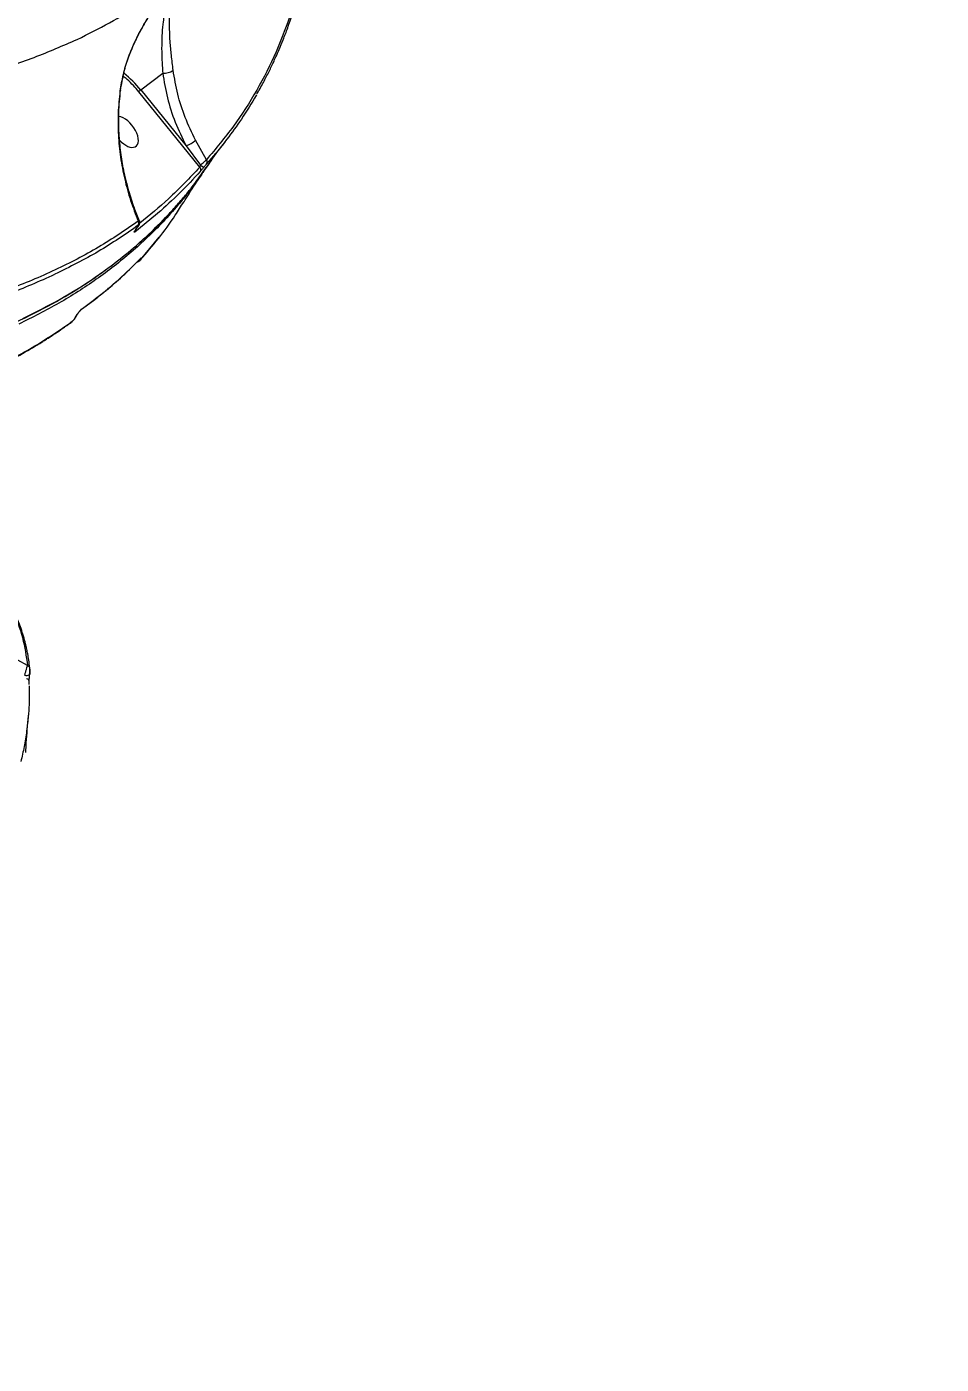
# Model space of a CAD drawing. Header units: millimetres. Extents: x -5609 to 5139, y -3980 to 3221.
# Drawn here: x 2403.7 to 2638.7, y 311 to 654.7 of the extents above; entities that cross this region are included whole.
import ezdxf

# ---------------------------------------------------------------- set-up
doc = ezdxf.new("R2010")
doc.units = ezdxf.units.MM
doc.layers.add('DIKOM_ОБЪЕКТ', color=7, linetype='Continuous')
doc.layers.add('DIKOM_РАЗМЕР_ОБЪЕКТА', color=7, linetype='Continuous')
doc.styles.add('style1', font='arial.ttf', dxfattribs={"width": 0.8})
doc.dimstyles.new('1-50', dxfattribs={"dimtxt": 300, "dimasz": 200, "dimexe": 100, "dimexo": 0, "dimgap": 100, "dimtad": 1, "dimtxsty": 'style1', "dimcen": 200, "dimclrd": 7, "dimclre": 7, "dimclrt": 7, "dimadec": 1, "dimazin": 2, "dimtfac": 1, "dimtmove": 0, "dimatfit": 2, "dimfxl": 0, "dimlwd": 25, "dimlwe": 18, "dimarcsym": 0})

# ---------------------------------------------------------------- blocks, each defined once
blk = doc.blocks.new('A$Cc336a1e3')
at = {"color": 7, "linetype": 'Continuous', "lineweight": 15}
for p, q in [((5253.15, 1911.39), (5258.78, 1915.73)), ((5253.15, 1911.39), (5264.77, 1897.04)), ((5268.31, 1891.57), (5252.61, 1910.95)), ((5270.03, 1893.47), (5267.22, 1898.46)), ((5264.77, 1897.04), (5268.51, 1892.1)), ((5251.83, 1875.51), (5252.37, 1876.21)), ((5251.9, 1875.58), (5252.44, 1876.29)), ((5253.07, 1867.75), (5257.83, 1873.58)), ((5252.93, 1867.55), (5252.97, 1867.59)), ((5252.96, 1867.59), (5253.08, 1867.73)), ((5236.38, 1852.96), (5236.83, 1853.7)), ((5236.46, 1853.06), (5236.91, 1853.8)), ((5224.05, 1763.46), (5221.58, 1764.86)), ((5224.58, 1761.1), (5224.56, 1761.05)), ((5224.42, 1758.59), (5224.44, 1759.49))]:
    blk.add_line(p, q, dxfattribs=at)
at = {"color": 8, "linetype": 'Continuous', "lineweight": 15}
blk.add_line((5235.11, 1851.61), (5235.02, 1851.59), dxfattribs=at)
at = {"color": 8, "linetype": 'Continuous', "lineweight": 15, "flags": 128}
for points in [[(5247.94, 1911.25), (5247.94, 1911.24), (5247.89, 1911.17), (5247.78, 1911.12)], [(5251.83, 1875.51), (5251.88, 1875.56), (5251.9, 1875.58)], [(5252.37, 1876.21), (5252.43, 1876.27), (5252.44, 1876.29)], [(5236.83, 1853.7), (5236.89, 1853.76), (5236.91, 1853.8)]]:
    blk.add_lwpolyline(points, dxfattribs=at)
at = {"color": 7, "linetype": 'Continuous', "lineweight": 15, "flags": 128}
for points in [[(5236.46, 1853.06), (5236.44, 1853.02), (5236.38, 1852.96)], [(5235.34, 1851.72), (5235.24, 1851.66), (5235.24, 1851.66)]]:
    blk.add_lwpolyline(points, dxfattribs=at)
at = {"color": 8, "linetype": 'Continuous', "lineweight": 15}
for centre, radius, start, end in [((5231.24, 1893.76), 28.11, 38.8188, 51.3466), ((5252.49, 1868.34), 0.746, 277.5634, 320.5094), ((5252.38, 1868.51), 0.797, 301.5212, 327.813), ((5234.89, 1852.32), 0.751, 306.9881, 328.481), ((5223.81, 1762.95), 2.04, 254.236, 291.3776), ((5223.69, 1762.57), 0.956, 18.4054, 68.2366)]:
    blk.add_arc(centre, radius, start, end, dxfattribs=at)
at = {"color": 7, "linetype": 'Continuous', "lineweight": 15}
for centre, radius, start, end in [((5259.17, 1919.69), 3.97, 264.4015, 305.2798), ((5259.6, 1903), 10.58, 127.5833, 131.3303), ((5261.51, 1905.46), 9.03, 291.1585, 309.1722), ((5269.94, 1893.53), 2.02, 225.2107, 253.9217), ((5269.31, 1892.92), 0.905, 325.3912, 37.2082), ((5251.7, 1877.15), 0.966, 325.6751, 33.7948), ((5223.58, 1759.2), 0.904, 356.7059, 77.9187), ((5223.74, 1762.6), 0.903, 354.639, 18.0548)]:
    blk.add_arc(centre, radius, start, end, dxfattribs=at)
for start_param, end_param in [(3.028672, 5.808918), (1.750822, 3.028672)]:
    blk.add_ellipse((5249.09, 1900.63), major_axis=(-2.83, 3.71), ratio=0.527549, start_param=start_param, end_param=end_param, dxfattribs=at)
for points, knots in [([(4984.9, 1945.39), (4987.94, 1944.19), (4994.16, 1941.73), (5003.31, 1938.32), (5012.62, 1935), (5021.46, 1932.02), (5030.71, 1929.06), (5039.78, 1926.33), (5049.12, 1923.7), (5057.52, 1921.5), (5065.07, 1919.65), (5071.74, 1918.12), (5078.25, 1916.72), (5084.7, 1915.43), (5091.21, 1914.23), (5098, 1913.08), (5105.11, 1912), (5112.52, 1911.02), (5119.76, 1910.2), (5128.93, 1909.34), (5139.81, 1908.64), (5152.31, 1908.33), (5164.42, 1908.53), (5176.13, 1909.24), (5188.41, 1910.58), (5201.06, 1912.69), (5213.86, 1915.78), (5225.88, 1919.6), (5233.18, 1922.8), (5236.82, 1924.39)], [0, 0, 0, 0, 0.030637, 0.062753, 0.092642, 0.125146, 0.152796, 0.18737, 0.218474, 0.249606, 0.274966, 0.297883, 0.320132, 0.344341, 0.367093, 0.39061, 0.418357, 0.445415, 0.473262, 0.5, 0.550099, 0.599906, 0.649621, 0.699395, 0.749371, 0.812175, 0.874747, 0.937631, 1, 1, 1, 1]), ([(5247.94, 1911.25), (5248.2, 1912.82), (5248.68, 1915.78), (5249.98, 1919.85), (5251.37, 1923.26), (5252.82, 1926.2), (5254.38, 1928.98), (5255.88, 1931.34), (5257.26, 1933.27), (5258.06, 1934.35), (5258.44, 1934.79), (5258.46, 1934.82)], [0, 0, 0, 0, 0.183085, 0.343828, 0.483719, 0.601003, 0.714136, 0.846219, 0.918857, 0.995411, 1, 1, 1, 1]), ([(5291.95, 1931.7), (5290.68, 1928.16), (5288.13, 1921.07), (5283.06, 1911.23), (5277.15, 1901.92), (5272.41, 1896.29), (5270.03, 1893.47)], [0, 0, 0, 0, 0.250341, 0.499996, 0.749652, 1, 1, 1, 1]), ([(5283, 1910.38), (5283.19, 1910.71), (5283.68, 1911.57), (5284.42, 1912.92), (5285.21, 1914.4), (5285.92, 1915.81), (5286.59, 1917.17), (5287.23, 1918.52), (5287.94, 1920.06), (5288.78, 1921.99), (5289.81, 1924.47), (5290.98, 1927.53), (5291.75, 1929.81), (5292.16, 1931.04)], [0, 0, 0, 0, 0.051752, 0.132967, 0.205698, 0.276254, 0.343419, 0.407192, 0.476066, 0.568586, 0.686687, 0.830449, 1, 1, 1, 1]), ([(5258.78, 1915.73), (5259.13, 1913.61), (5259.84, 1909.39), (5261.86, 1903.09), (5263.8, 1899.06), (5264.77, 1897.04)], [0, 0, 0, 0, 0.333461, 0.665598, 1, 1, 1, 1]), ([(5267.22, 1898.46), (5266.28, 1900.4), (5264.42, 1904.28), (5262.48, 1910.34), (5261.8, 1914.41), (5261.46, 1916.44)], [0, 0, 0, 0, 0.334627, 0.6665, 1, 1, 1, 1]), ([(5247.78, 1911.12), (5247.6, 1909.25), (5247.22, 1905.51), (5247.31, 1899.8), (5247.86, 1894.1), (5248.93, 1888.46), (5250.43, 1882.94), (5251.81, 1879.44), (5252.5, 1877.69)], [0, 0, 0, 0, 0.16694, 0.332835, 0.499706, 0.666989, 0.83313, 1, 1, 1, 1]), ([(5252.83, 1877.71), (5252.37, 1878.82), (5251.32, 1881.36), (5249.92, 1885.72), (5248.76, 1890.49), (5247.94, 1895.43), (5247.49, 1900.38), (5247.4, 1905.73), (5247.76, 1909.36), (5247.94, 1911.25)], [0, 0, 0, 0, 0.105709, 0.242209, 0.399862, 0.532933, 0.676946, 0.832079, 1, 1, 1, 1]), ([(5282.86, 1910.11), (5281.61, 1908), (5279.27, 1904.08), (5276.53, 1900.44), (5275.27, 1898.75)], [0, 0, 0, 0, 0.537512, 1, 1, 1, 1]), ([(4890.84, 1904.44), (4893.2, 1903.22), (4897.54, 1900.97), (4903.51, 1897.98), (4908.36, 1895.59), (4912.31, 1893.67), (4915.76, 1892.02), (4920.66, 1889.71), (4927.17, 1886.7), (4937.41, 1882.12), (4949.78, 1876.83), (4965.15, 1870.67), (4981.36, 1864.64), (4998.36, 1858.86), (5014.96, 1853.75), (5031.1, 1849.31), (5046.78, 1845.51), (5062.19, 1842.29), (5075.45, 1839.98), (5086.64, 1838.36), (5095.87, 1837.23), (5104.95, 1836.35), (5113.96, 1835.69), (5122.69, 1835.28), (5130.67, 1835.11), (5138.22, 1835.14), (5145.58, 1835.34), (5153.14, 1835.76), (5160.52, 1836.37), (5167.66, 1837.18), (5176.54, 1838.45), (5187, 1840.43), (5198.73, 1843.41), (5209.69, 1846.98), (5219.88, 1851.09), (5229.31, 1855.7), (5238.12, 1860.88), (5245.96, 1866.37), (5252.89, 1872.1), (5257.05, 1876.05), (5259.03, 1878.14), (5259.08, 1878.2)], [0, 0, 0, 0, 0.015546, 0.028661, 0.039297, 0.047455, 0.054642, 0.061955, 0.079635, 0.097435, 0.129222, 0.161009, 0.19885, 0.236692, 0.274542, 0.310754, 0.346896, 0.38302, 0.419145, 0.441854, 0.464562, 0.487271, 0.509981, 0.533227, 0.555009, 0.572979, 0.593858, 0.615167, 0.63604, 0.656687, 0.677336, 0.71519, 0.753045, 0.790902, 0.827068, 0.863293, 0.899439, 0.935582, 0.967389, 0.999199, 1, 1, 1, 1]), ([(5269.99, 1891.44), (5270.26, 1891.83), (5271.69, 1893.89), (5273.46, 1896.35), (5274.97, 1898.29), (5275.31, 1898.72)], [0, 0, 0, 0, 0.151337, 0.810872, 1, 1, 1, 1]), ([(5272.21, 1894.98), (5271.99, 1894.61), (5271.51, 1893.77), (5270.69, 1892.52), (5269.96, 1891.4), (5269.51, 1890.74), (5269.35, 1890.52)], [0, 0, 0, 0, 0.246653, 0.547958, 0.845956, 1, 1, 1, 1]), ([(5265.79, 1885.79), (5265.89, 1885.91), (5266.37, 1886.52), (5267.81, 1888.38), (5269.06, 1890.18), (5269.96, 1891.47)], [0, 0, 0, 0, 0.067601, 0.329358, 1, 1, 1, 1]), ([(5268.31, 1891.57), (5268.33, 1891.6), (5268.36, 1891.66), (5268.41, 1891.79), (5268.46, 1891.94), (5268.49, 1892.04), (5268.51, 1892.1)], [0, 0, 0, 0, 0.234679, 0.498752, 0.720687, 1, 1, 1, 1]), ([(5268.43, 1890.44), (5268.48, 1890.52), (5268.57, 1890.68), (5268.59, 1890.99), (5268.51, 1891.3), (5268.37, 1891.48), (5268.31, 1891.57)], [0, 0, 0, 0, 0.242789, 0.500021, 0.757237, 1, 1, 1, 1]), ([(5269.38, 1891.59), (5269.29, 1891.47), (5269.11, 1891.25), (5268.85, 1890.93), (5268.61, 1890.64), (5268.49, 1890.5), (5268.43, 1890.44)], [0, 0, 0, 0, 0.250301, 0.5001, 0.75011, 1, 1, 1, 1]), ([(5268.51, 1892.1), (5268.66, 1892.23), (5268.96, 1892.5), (5269.39, 1892.88), (5269.77, 1893.23), (5269.94, 1893.39), (5270.03, 1893.47)], [0, 0, 0, 0, 0.246869, 0.494789, 0.745899, 1, 1, 1, 1]), ([(5269.38, 1891.59), (5269.44, 1891.67), (5269.57, 1891.83), (5269.76, 1892.06), (5269.93, 1892.27), (5270.01, 1892.36), (5270.05, 1892.41)], [0, 0, 0, 0, 0.25061, 0.500304, 0.75017, 1, 1, 1, 1]), ([(5268.43, 1890.44), (5266.68, 1888.56), (5263.19, 1884.83), (5257.61, 1879.66), (5253.66, 1876.52), (5251.69, 1874.95)], [0, 0, 0, 0, 0.334784, 0.667725, 1, 1, 1, 1]), ([(5264.25, 1882.62), (5264.67, 1883.32), (5266.2, 1885.82), (5267.91, 1888.41), (5269.19, 1890.28), (5269.36, 1890.52)], [0, 0, 0, 0, 0.254623, 0.905272, 1, 1, 1, 1]), ([(5253.08, 1867.73), (5254.64, 1869.55), (5257.81, 1873.24), (5261.48, 1878.24), (5263.46, 1881.5), (5264.17, 1882.66)], [0, 0, 0, 0, 0.384965, 0.780449, 1, 1, 1, 1]), ([(5252.5, 1877.69), (5249.16, 1875.39), (5242.47, 1870.82), (5231.24, 1865), (5219.23, 1859.91), (5210.48, 1857.25), (5206.1, 1855.91)], [0, 0, 0, 0, 0.25038, 0.5, 0.74962, 1, 1, 1, 1]), ([(5252.44, 1876.29), (5252.53, 1876.41), (5252.7, 1876.65), (5252.86, 1877), (5252.93, 1877.36), (5252.85, 1877.6), (5252.82, 1877.72)], [0, 0, 0, 0, 0.261316, 0.515693, 0.764606, 1, 1, 1, 1]), ([(5252.5, 1876.61), (5249.15, 1874.29), (5242.48, 1869.69), (5234.86, 1865.91), (5231.07, 1864.02)], [0, 0, 0, 0, 0.501989, 1, 1, 1, 1]), ([(5251.69, 1874.95), (5251.61, 1874.9), (5251.5, 1874.82), (5251.44, 1874.83), (5251.44, 1874.89), (5251.48, 1874.99), (5251.56, 1875.13), (5251.68, 1875.3), (5251.78, 1875.44), (5251.83, 1875.51)], [0, 0, 0, 0, 0.250166, 0.375301, 0.500451, 0.625756, 0.750178, 0.875259, 1, 1, 1, 1]), ([(5251.78, 1875.44), (5251.79, 1875.45), (5251.81, 1875.48), (5251.86, 1875.54), (5251.9, 1875.58)], [0, 0, 0, 0, 0.244111, 1, 1, 1, 1]), ([(5252.5, 1876.61), (5252.55, 1876.64), (5252.62, 1876.68), (5252.64, 1876.66), (5252.64, 1876.62), (5252.61, 1876.55), (5252.53, 1876.43), (5252.44, 1876.3), (5252.37, 1876.21)], [0, 0, 0, 0, 0.250675, 0.37623, 0.501181, 0.625541, 0.751075, 1, 1, 1, 1]), ([(5238, 1855.11), (5238.67, 1855.59), (5239.93, 1856.5), (5241.64, 1857.81), (5243.05, 1858.92), (5244.16, 1859.82), (5245.25, 1860.74), (5246.58, 1861.88), (5248.35, 1863.46), (5250.5, 1865.48), (5251.99, 1867), (5252.8, 1867.83)], [0, 0, 0, 0, 0.120185, 0.230563, 0.320965, 0.391406, 0.446893, 0.538167, 0.660746, 0.814665, 1, 1, 1, 1]), ([(5238.15, 1855.26), (5239.97, 1856.61), (5243.6, 1859.3), (5248.58, 1863.58), (5251.56, 1866.58), (5253.06, 1868.08)], [0, 0, 0, 0, 0.332272, 0.665214, 1, 1, 1, 1]), ([(5252.17, 1867.22), (5252.24, 1867.22), (5252.42, 1867.23), (5252.67, 1867.33), (5252.83, 1867.47), (5252.89, 1867.53)], [0, 0, 0, 0, 0.258481, 0.676877, 1, 1, 1, 1]), ([(5252.89, 1867.53), (5252.9, 1867.53), (5252.91, 1867.54), (5252.92, 1867.55), (5252.93, 1867.55)], [0, 0, 0, 0, 0.49106, 1, 1, 1, 1]), ([(5253.08, 1867.73), (5253.05, 1867.7), (5252.99, 1867.64), (5252.97, 1867.64), (5252.99, 1867.72), (5253.04, 1867.82), (5253.07, 1867.87)], [0, 0, 0, 0, 0.251055, 0.501131, 0.750822, 1, 1, 1, 1]), ([(5253.06, 1868.08), (5253.1, 1868.12), (5253.17, 1868.2), (5253.21, 1868.18), (5253.18, 1868.08), (5253.1, 1867.94), (5253.07, 1867.87)], [0, 0, 0, 0, 0.250905, 0.50109, 0.750839, 1, 1, 1, 1]), ([(5206.03, 1854.8), (5210.44, 1856.13), (5219.22, 1858.77), (5227.13, 1862.28), (5231.07, 1864.02)], [0, 0, 0, 0, 0.501988, 1, 1, 1, 1]), ([(5236.38, 1852.96), (5236.32, 1852.86), (5236.22, 1852.71), (5236.07, 1852.51), (5235.95, 1852.36), (5235.83, 1852.22), (5235.68, 1852.05), (5235.59, 1851.98), (5235.53, 1851.93)], [0, 0, 0, 0, 0.249518, 0.375298, 0.499577, 0.624579, 0.750002, 1, 1, 1, 1]), ([(5236.03, 1852.44), (5236.09, 1852.52), (5236.26, 1852.73), (5236.39, 1852.94), (5236.46, 1853.06)], [0, 0, 0, 0, 0.400028, 1, 1, 1, 1]), ([(5236.83, 1853.7), (5236.88, 1853.77), (5236.97, 1853.92), (5237.14, 1854.16), (5237.32, 1854.4), (5237.51, 1854.63), (5237.69, 1854.84), (5237.92, 1855.08), (5238.06, 1855.19), (5238.15, 1855.26)], [0, 0, 0, 0, 0.12512, 0.250256, 0.37518, 0.500043, 0.625445, 0.750251, 1, 1, 1, 1]), ([(5236.91, 1853.8), (5236.95, 1853.86), (5237.03, 1853.98), (5237.17, 1854.18), (5237.32, 1854.38), (5237.47, 1854.57), (5237.61, 1854.73), (5237.75, 1854.88), (5237.86, 1854.99), (5237.92, 1855.03), (5237.95, 1855.05)], [0, 0, 0, 0, 0.128285, 0.255442, 0.381276, 0.506003, 0.630555, 0.753758, 0.877359, 1, 1, 1, 1]), ([(5188.66, 1829.81), (5189.51, 1830.05), (5191.02, 1830.48), (5192.99, 1831.08), (5194.5, 1831.55), (5195.76, 1831.96), (5196.96, 1832.35), (5199.66, 1833.27), (5205.28, 1835.31), (5214.36, 1839.16), (5221.52, 1842.9), (5225.86, 1845.47), (5226.9, 1846.1), (5227.91, 1846.72), (5228.88, 1847.33), (5229.95, 1848.02), (5231.32, 1848.92), (5233.14, 1850.15), (5234.49, 1851.12), (5235.24, 1851.66)], [0, 0, 0, 0, 0.047568, 0.084908, 0.112052, 0.134606, 0.157688, 0.181261, 0.292867, 0.492157, 0.745795, 0.77071, 0.795625, 0.819806, 0.842419, 0.864903, 0.897623, 0.942642, 1, 1, 1, 1]), ([(5214.1, 1839.35), (5217.89, 1841.23), (5225.51, 1845.01), (5232.18, 1849.62), (5235.53, 1851.93)], [0, 0, 0, 0, 0.498011, 1, 1, 1, 1]), ([(5235.34, 1851.72), (5235.43, 1851.8), (5235.6, 1851.94), (5235.86, 1852.22), (5235.99, 1852.39), (5236.03, 1852.44)], [0, 0, 0, 0, 0.431688, 0.855776, 1, 1, 1, 1]), ([(5216.15, 1785.06), (5217.54, 1782.65), (5220.33, 1777.84), (5222.97, 1770.63), (5223.69, 1765.85), (5224.05, 1763.46)], [0, 0, 0, 0, 0.333502, 0.66649, 1, 1, 1, 1]), ([(5224.6, 1762.88), (5224.53, 1763.54), (5224.39, 1764.73), (5224.13, 1766.32), (5223.88, 1767.55), (5223.64, 1768.58), (5223.16, 1770.51), (5222.4, 1772.96), (5221.28, 1775.85), (5220.45, 1777.69), (5219.8, 1779.05), (5219.28, 1780.07), (5218.59, 1781.36), (5217.7, 1782.94), (5216.99, 1784.08), (5216.61, 1784.7)], [0, 0, 0, 0, 0.091774, 0.164627, 0.218615, 0.261901, 0.306076, 0.484402, 0.598088, 0.702959, 0.737228, 0.783894, 0.843224, 0.915246, 1, 1, 1, 1]), ([(5224.05, 1763.46), (5224.03, 1763.42), (5223.98, 1763.34), (5223.87, 1763.06), (5223.7, 1762.56), (5223.51, 1761.92), (5223.36, 1761.39), (5223.29, 1761.12), (5223.26, 1760.98)], [0, 0, 0, 0, 0.126756, 0.251973, 0.498113, 0.745019, 0.870604, 1, 1, 1, 1]), ([(5224.48, 1759.34), (5224.48, 1759.43), (5224.48, 1759.62), (5224.49, 1760.05), (5224.52, 1760.54), (5224.54, 1760.88), (5224.56, 1761.05)], [0, 0, 0, 0, 0.25371, 0.506369, 0.755373, 1, 1, 1, 1]), ([(5224.56, 1761.05), (5224.57, 1761.14), (5224.58, 1761.31), (5224.6, 1761.67), (5224.63, 1762.09), (5224.64, 1762.52), (5224.64, 1762.66), (5224.63, 1762.73)], [0, 0, 0, 0, 0.128247, 0.253701, 0.5022, 0.750136, 1, 1, 1, 1]), ([(5224.64, 1762.51), (5224.64, 1762.45), (5224.65, 1762.32), (5224.64, 1761.97), (5224.62, 1761.62), (5224.6, 1761.32), (5224.58, 1761.17), (5224.58, 1761.1)], [0, 0, 0, 0, 0.250146, 0.500259, 0.749609, 0.874046, 1, 1, 1, 1]), ([(5224.48, 1758.28), (5224.49, 1757.12), (5224.5, 1754.57), (5224.39, 1751.99), (5224.23, 1750.59), (5224.23, 1750.52)], [0, 0, 0, 0, 0.444699, 0.97443, 1, 1, 1, 1]), ([(5223.57, 1741.14), (5223.62, 1741.96), (5223.8, 1745.12), (5224.06, 1748.22), (5224.25, 1750.52)], [0, 0, 0, 0, 0.258176, 1, 1, 1, 1])]:
    blk.add_open_spline(points, degree=3, knots=knots, dxfattribs=at)
at = {"color": 8, "linetype": 'Continuous', "lineweight": 15}
for points, knots in [([(5236.82, 1924.39), (5239.62, 1925.78), (5245.22, 1928.56), (5252.44, 1932.99), (5256.66, 1936.18), (5258.54, 1937.61)], [0, 0, 0, 0, 0.356934, 0.711761, 1, 1, 1, 1]), ([(5260.79, 1937.28), (5260.7, 1937.23), (5260.44, 1937.09), (5259.5, 1936.09), (5258.12, 1934.43), (5256.55, 1932.33), (5254.93, 1929.92), (5253.19, 1926.99), (5251.41, 1923.53), (5249.76, 1919.49), (5248.47, 1915.34), (5248.01, 1912.53), (5247.78, 1911.12)], [0, 0, 0, 0, 0.043015, 0.113443, 0.183551, 0.275828, 0.367725, 0.458653, 0.594669, 0.730539, 0.865059, 1, 1, 1, 1]), ([(5260.52, 1936.93), (5260.52, 1936.93), (5260.6, 1936.98), (5260.6, 1936.87), (5260.63, 1936.65), (5260.45, 1936), (5260.14, 1934.94), (5259.8, 1933.71), (5259.46, 1932.26), (5259.15, 1930.69), (5258.84, 1928.61), (5258.59, 1926.12), (5258.48, 1922.98), (5258.53, 1919.54), (5258.69, 1917), (5258.78, 1915.73)], [0, 0, 0, 0, 0.002131, 0.029246, 0.059642, 0.136167, 0.214879, 0.294864, 0.364596, 0.455903, 0.532039, 0.649554, 0.76736, 0.884132, 1, 1, 1, 1]), ([(5261.46, 1916.44), (5261.3, 1917.75), (5260.98, 1920.37), (5260.67, 1923.88), (5260.52, 1927.05), (5260.53, 1929.88), (5260.68, 1932.37), (5260.92, 1934.52), (5261.17, 1936.23), (5261.34, 1937.26), (5261.15, 1937.34), (5261.1, 1937.36)], [0, 0, 0, 0, 0.11963, 0.239309, 0.359539, 0.479258, 0.599934, 0.721267, 0.842804, 0.965457, 1, 1, 1, 1]), ([(5252.61, 1910.95), (5252.17, 1911.47), (5251.22, 1912.58), (5249.88, 1913.93), (5248.98, 1914.65), (5248.64, 1914.92)], [0, 0, 0, 0, 0.360901, 0.760149, 1, 1, 1, 1]), ([(5275.27, 1898.75), (5275.06, 1898.47), (5273.47, 1896.25), (5271.65, 1894.2), (5270.05, 1892.41)], [0, 0, 0, 0, 0.126129, 1, 1, 1, 1]), ([(5268.31, 1891.57), (5265.7, 1888.79), (5260.85, 1883.62), (5255.39, 1879.21), (5252.87, 1877.18)], [0, 0, 0, 0, 0.539241, 1, 1, 1, 1]), ([(5269.35, 1890.52), (5269.21, 1890.31), (5268.78, 1889.68), (5268.05, 1888.64), (5267.15, 1887.41), (5264.27, 1883.57), (5259.07, 1877.45), (5250.87, 1869.62), (5241.9, 1862.66), (5232.3, 1856.47), (5225.29, 1852.97), (5221.81, 1851.24)], [0, 0, 0, 0, 0.012401, 0.038092, 0.063492, 0.088602, 0.277314, 0.462811, 0.645091, 0.824153, 1, 1, 1, 1]), ([(5222.79, 1852.66), (5226.04, 1854.27), (5232.58, 1857.52), (5241.61, 1863.22), (5249.11, 1868.85), (5255.23, 1874.24), (5258.94, 1877.95), (5261.34, 1880.55), (5262.57, 1881.92), (5263.76, 1883.31), (5264.84, 1884.6), (5265.51, 1885.44), (5265.79, 1885.79)], [0, 0, 0, 0, 0.187917, 0.379045, 0.573384, 0.703413, 0.834842, 0.869496, 0.904247, 0.939093, 0.974035, 1, 1, 1, 1]), ([(5252.5, 1877.69), (5252.62, 1877.73), (5252.79, 1877.79), (5252.79, 1877.72), (5252.79, 1877.7)], [0, 0, 0, 0, 0.691101, 1, 1, 1, 1]), ([(5251.69, 1874.95), (5251.73, 1875.03), (5251.83, 1875.19), (5251.87, 1875.41), (5251.84, 1875.52), (5251.84, 1875.52)], [0, 0, 0, 0, 0.480326, 0.988823, 1, 1, 1, 1]), ([(5238.15, 1855.26), (5238.1, 1855.18), (5238.04, 1855.1), (5237.95, 1855.06), (5237.95, 1855.06)], [0, 0, 0, 0, 0.97532, 1, 1, 1, 1]), ([(5224.23, 1750.52), (5224.1, 1749.23), (5223.84, 1746.57), (5223.21, 1742.65), (5222.61, 1740.05), (5222.32, 1738.77)], [0, 0, 0, 0, 0.323359, 0.668191, 1, 1, 1, 1])]:
    blk.add_open_spline(points, degree=3, knots=knots, dxfattribs=at)
blk = doc.blocks.new('*D3')
at = {"layer": 'Defpoints', "color": 0, "transparency": 16777216}
for p in [(3639.92, 380.08), (-2820.17, -123), (3639.92, -3311)]:
    blk.add_point(p, dxfattribs=at)
at = {"layer": 'DIKOM_РАЗМЕР_ОБЪЕКТА', "color": 7, "lineweight": 18, "transparency": 16777216}
for p, q in [((3639.92, 380.08), (3639.92, -3411)), ((-2820.17, -123), (-2820.17, -3411))]:
    blk.add_line(p, q, dxfattribs=at)
at = {"layer": 'DIKOM_РАЗМЕР_ОБЪЕКТА', "color": 7, "lineweight": 25, "transparency": 16777216}
blk.add_line((-2620.17, -3311), (3439.92, -3311), dxfattribs=at)
at = {"layer": 'DIKOM_РАЗМЕР_ОБЪЕКТА', "color": 7, "transparency": 16777216}
for points in [[(-2620.17, -3277.67), (-2620.17, -3344.33), (-2820.17, -3311)], [(3439.92, -3277.67), (3439.92, -3344.33), (3639.92, -3311)]]:
    blk.add_solid(points, dxfattribs=at)
at = {"layer": 'DIKOM_РАЗМЕР_ОБЪЕКТА', "color": 7, "transparency": 16777216, "insert": (300, -3057.83), "char_height": 300, "attachment_point": 5, "style": 'style1'}
blk.add_mtext('6450', dxfattribs=at)

msp = doc.modelspace()

# ---------------------------------------------------------------- linework, layer by layer
at = {"layer": 'DIKOM_РАЗМЕР_ОБЪЕКТА'}
msp.add_circle((2594.5, 436), 1052.678, dxfattribs=at)

# ---------------------------------------------------------------- block references
at = {"layer": 'DIKOM_ОБЪЕКТ'}
msp.add_blockref('A$Cc336a1e3', (-2820.166, -1272.903), dxfattribs=at)

# ---------------------------------------------------------------- dimensions: what is measured, and where the dimension line sits
at = {"layer": 'DIKOM_РАЗМЕР_ОБЪЕКТА'}
dim = msp.add_linear_dim(base=(3639.915, -3311), p1=(-2820.166, -123), p2=(3639.915, 380.085), text='6450', dimstyle='1-50', dxfattribs=at)
dim.commit()
dim.dimension.update_dxf_attribs({"geometry": '*D3', "text_midpoint": (300, -3311), "dimtype": 160})

doc.saveas('drawing.dxf')
